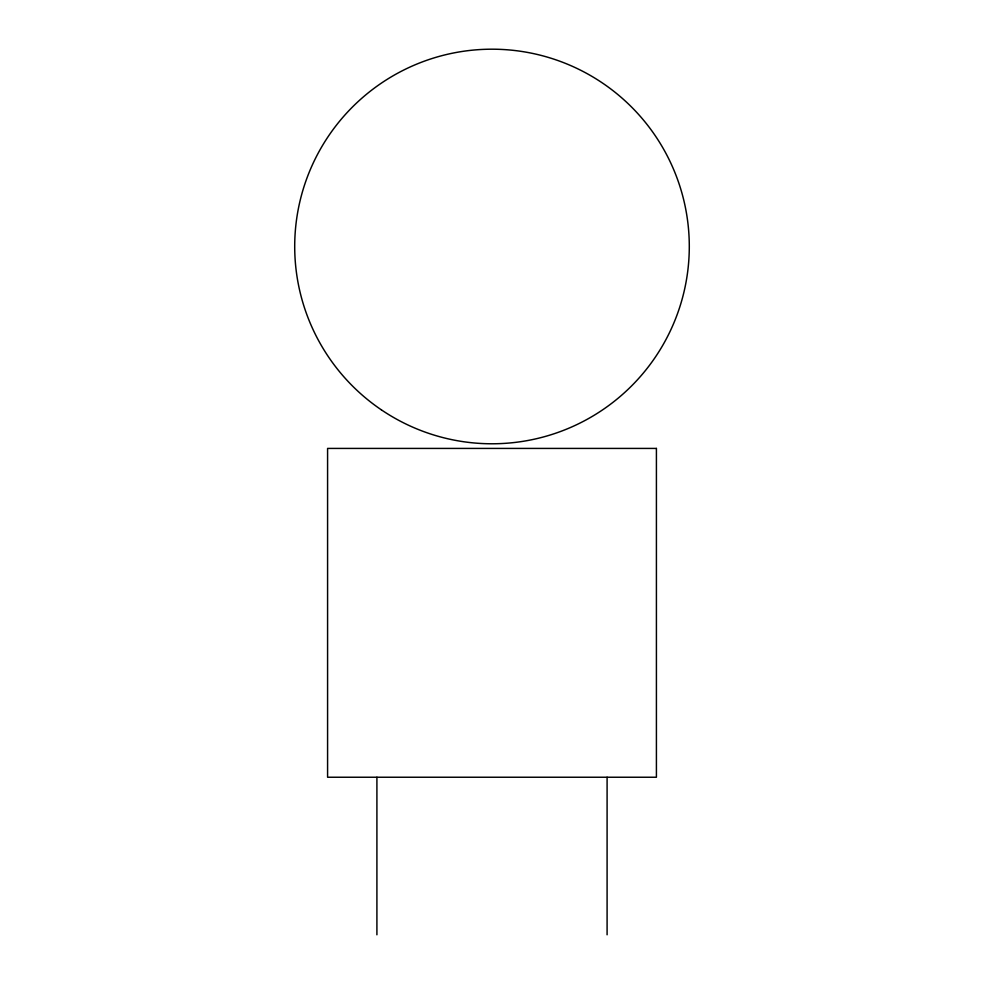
<?xml version="1.0" encoding="UTF-8"?>
<svg xmlns="http://www.w3.org/2000/svg" width="984" height="984" viewBox="0 0 984 984"><rect width="100%" height="100%" fill="white"/><g stroke="black" fill="none" stroke-linecap="round" stroke-linejoin="round"><path stroke-width="1.48" d="M607.091 777.237L607.091 934.8M376.909 777.237L376.909 934.8M656.414 448.421L327.586 448.421L327.586 777.237L656.414 777.237L656.414 448.421M381.411 409.873A197.292 197.292 0 0 0 688.788 260.563A197.292 197.292 0 0 0 405.789 69.028A197.292 197.292 0 0 0 381.411 409.873"/></g></svg>
